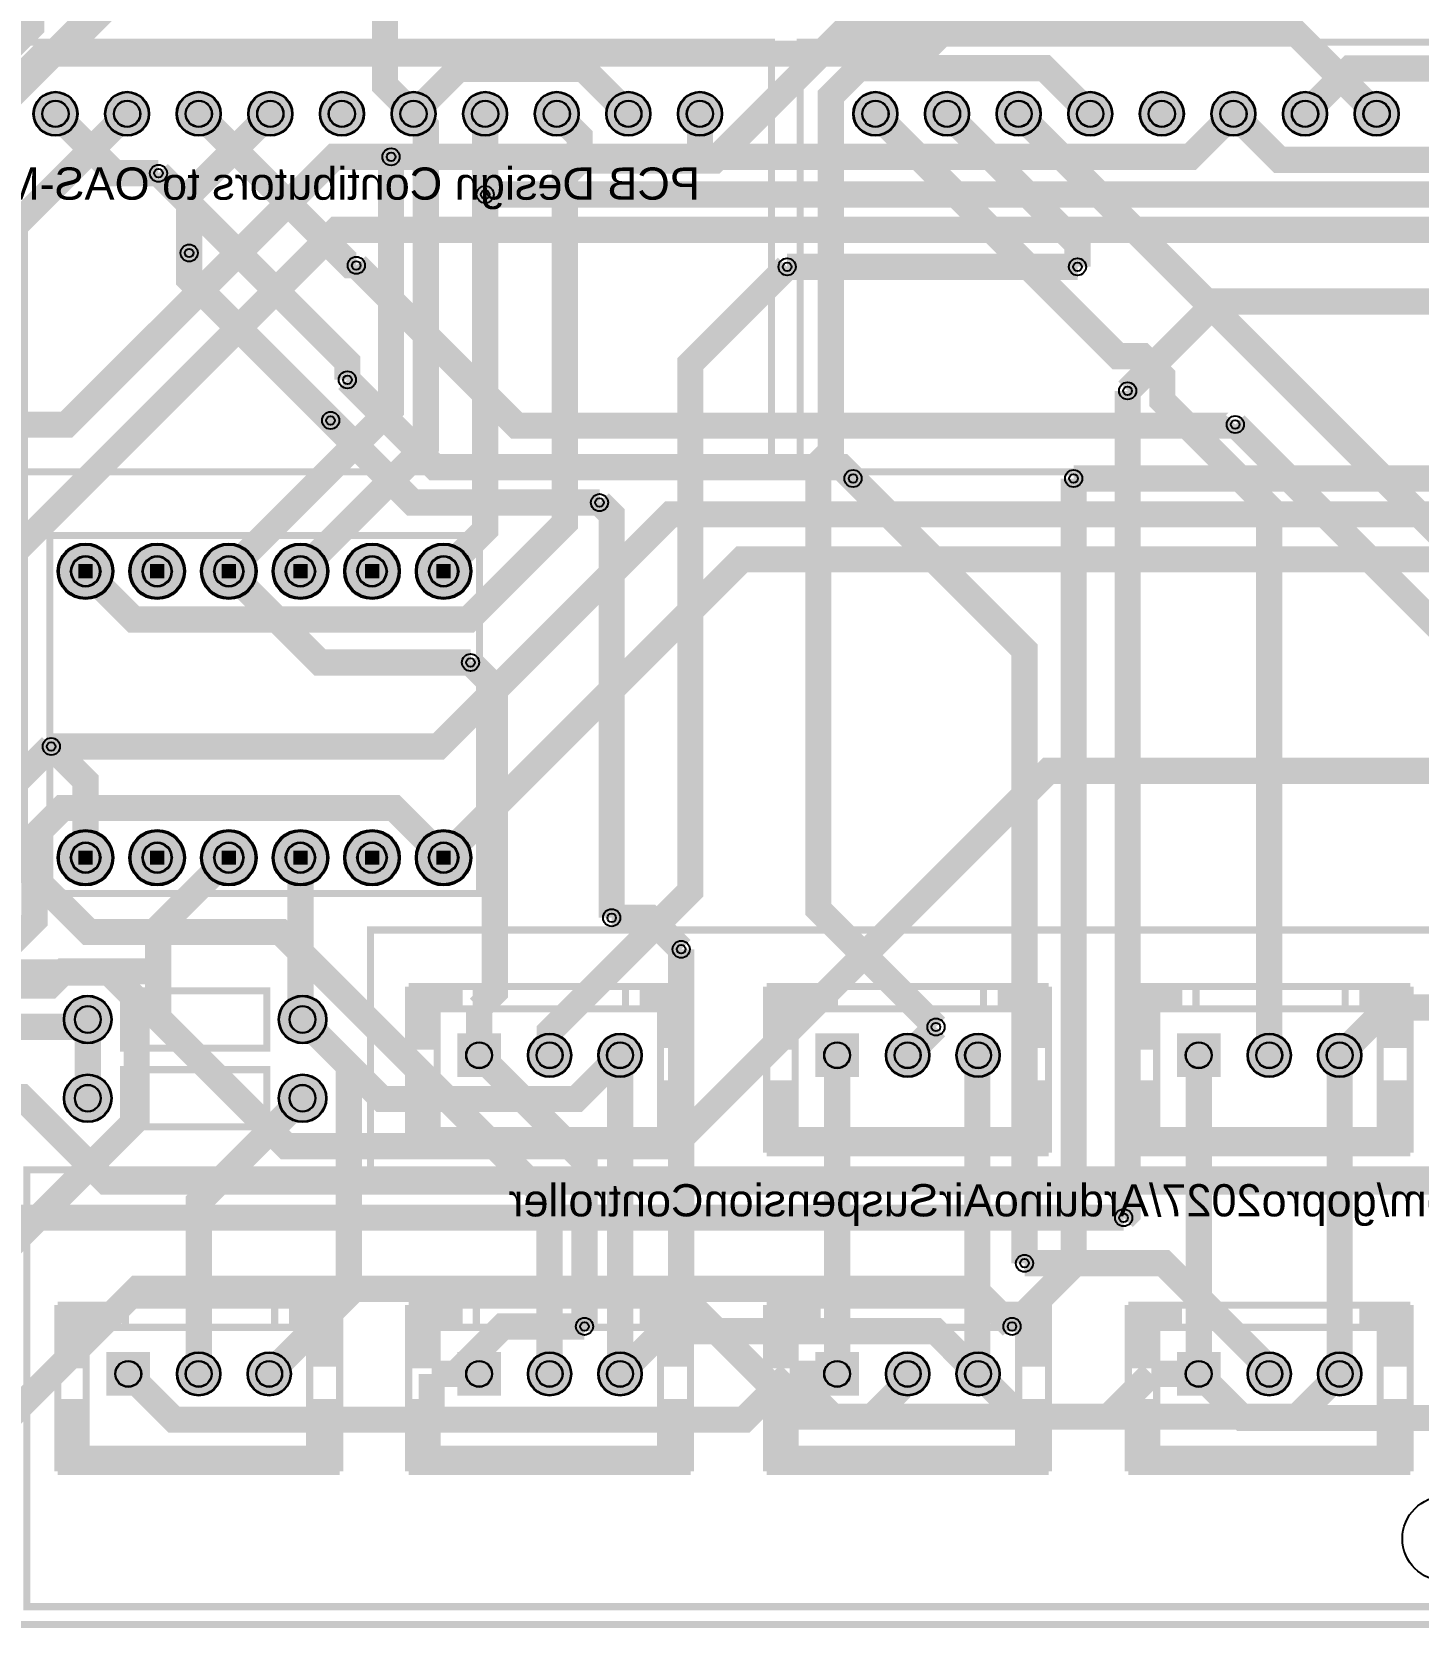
# Model space of a CAD drawing. Header units: millimetres. Extents: x -127 to 154, y 15 to 100.
# Drawn here: x 68.3 to 117.4, y 14.7 to 71.4 of the extents above; entities that cross this region are included whole.
import ezdxf

# ---------------------------------------------------------------- set-up
doc = ezdxf.new("R2010")
doc.units = ezdxf.units.MM
for name, color, linetype, true_color in [('BoardOutLine', 7, 'Continuous', 0xff00ff), ('BottomLayer', 7, 'Continuous', 0x0000ff), ('BottomSolderMaskLayer', 7, 'Continuous', 0xaa00ff), ('Document', 7, 'Continuous', 0xffffff), ('Hole', 7, 'Continuous', 0x222222), ('Multi-Layer', 7, 'Continuous', 0xc0c0c0), ('TopLayer', 7, 'Continuous', 0xff0000), ('TopSilkLayer', 7, 'Continuous', 0xffcc00), ('TopSolderMaskLayer', 7, 'Continuous', 0x800080)]:
    doc.layers.add(name, color=color, linetype=linetype, true_color=true_color)
doc.styles.get("Standard").update_dxf_attribs({"font": 'arial.ttf'})

msp = doc.modelspace()

# ---------------------------------------------------------------- hatches: boundary and pattern name
at = {"layer": 'BottomSolderMaskLayer'}
for points in [[(68.301, 68.453, 1), (69.876, 68.453, 1)], [(70.841, 68.453, 1), (72.416, 68.453, 1)], [(73.381, 68.453, 1), (74.956, 68.453, 1)], [(75.921, 68.453, 1), (77.496, 68.453, 1)], [(78.461, 68.453, 1), (80.036, 68.453, 1)], [(81.001, 68.453, 1), (82.576, 68.453, 1)], [(83.541, 68.453, 1), (85.116, 68.453, 1)], [(86.081, 68.453, 1), (87.656, 68.453, 1)], [(88.621, 68.453, 1), (90.196, 68.453, 1)], [(91.161, 68.453, 1), (92.736, 68.453, 1)], [(97.384, 68.453, 1), (98.959, 68.453, 1)], [(99.924, 68.453, 1), (101.499, 68.453, 1)], [(102.464, 68.453, 1), (104.039, 68.453, 1)], [(105.004, 68.453, 1), (106.579, 68.453, 1)], [(107.544, 68.453, 1), (109.119, 68.453, 1)], [(110.084, 68.453, 1), (111.659, 68.453, 1)], [(112.624, 68.453, 1), (114.199, 68.453, 1)], [(115.164, 68.453, 1), (116.739, 68.453, 1)], [(69.164, 52.223, 1), (71.146, 52.223, 1)], [(71.704, 52.223, 1), (73.686, 52.223, 1)], [(74.244, 52.223, 1), (76.226, 52.223, 1)], [(76.784, 52.223, 1), (78.766, 52.223, 1)], [(79.324, 52.223, 1), (81.306, 52.223, 1)], [(81.864, 52.223, 1), (83.846, 52.223, 1)], [(69.164, 42.062, 1), (71.146, 42.062, 1)], [(71.704, 42.062, 1), (73.686, 42.062, 1)], [(74.244, 42.062, 1), (76.226, 42.062, 1)], [(76.784, 42.062, 1), (78.766, 42.062, 1)], [(79.324, 42.062, 1), (81.306, 42.062, 1)], [(81.864, 42.062, 1), (83.846, 42.062, 1)], [(69.38, 36.322, 1), (71.082, 36.322, 1)], [(77, 36.322, 1), (78.702, 36.322, 1)], [(83.339, 35.827), (84.89, 35.827), (84.89, 34.277), (83.339, 34.277)], [(85.839, 35.052, 1), (87.39, 35.052, 1)], [(88.339, 35.052, 1), (89.89, 35.052, 1)], [(96.039, 35.827), (97.59, 35.827), (97.59, 34.277), (96.039, 34.277)], [(98.539, 35.052, 1), (100.09, 35.052, 1)], [(101.039, 35.052, 1), (102.59, 35.052, 1)], [(108.866, 35.827), (110.417, 35.827), (110.417, 34.277), (108.866, 34.277)], [(111.366, 35.052, 1), (112.917, 35.052, 1)], [(113.866, 35.052, 1), (115.417, 35.052, 1)], [(69.38, 33.528, 1), (71.082, 33.528, 1)], [(77, 33.528, 1), (78.702, 33.528, 1)], [(70.893, 24.524), (72.444, 24.524), (72.444, 22.974), (70.893, 22.974)], [(73.393, 23.749, 1), (74.944, 23.749, 1)], [(75.893, 23.749, 1), (77.444, 23.749, 1)], [(83.338, 24.524), (84.889, 24.524), (84.889, 22.974), (83.338, 22.974)], [(85.839, 23.749, 1), (87.389, 23.749, 1)], [(88.338, 23.749, 1), (89.889, 23.749, 1)], [(96.039, 24.524), (97.59, 24.524), (97.59, 22.974), (96.039, 22.974)], [(98.539, 23.749, 1), (100.09, 23.749, 1)], [(101.039, 23.749, 1), (102.59, 23.749, 1)], [(108.865, 24.524), (110.416, 24.524), (110.416, 22.974), (108.865, 22.974)], [(111.366, 23.749, 1), (112.916, 23.749, 1)], [(113.865, 23.749, 1), (115.416, 23.749, 1)]]:
    msp.add_hatch(color=256, dxfattribs=at).paths.add_polyline_path(points)
at = {"layer": 'Document'}
for points in [[(69.901, 51.969), (70.409, 51.969), (70.409, 52.477), (69.901, 52.477)], [(72.441, 51.969), (72.949, 51.969), (72.949, 52.477), (72.441, 52.477)], [(74.981, 51.969), (75.489, 51.969), (75.489, 52.477), (74.981, 52.477)], [(77.521, 51.969), (78.029, 51.969), (78.029, 52.477), (77.521, 52.477)], [(80.061, 51.969), (80.569, 51.969), (80.569, 52.477), (80.061, 52.477)], [(82.601, 51.969), (83.109, 51.969), (83.109, 52.477), (82.601, 52.477)], [(70.409, 42.317), (69.901, 42.317), (69.901, 41.809), (70.409, 41.809)], [(72.949, 42.317), (72.441, 42.317), (72.441, 41.809), (72.949, 41.809)], [(75.489, 42.317), (74.981, 42.317), (74.981, 41.809), (75.489, 41.809)], [(78.029, 42.317), (77.521, 42.317), (77.521, 41.809), (78.029, 41.809)], [(80.569, 42.317), (80.061, 42.317), (80.061, 41.809), (80.569, 41.809)], [(83.109, 42.317), (82.601, 42.317), (82.601, 41.809), (83.109, 41.809)], [(83.439, 37.465), (81.661, 37.465), (81.661, 35.433), (82.55, 35.433), (82.55, 36.703), (83.439, 36.703)], [(89.916, 37.465), (91.567, 37.465), (91.567, 35.433), (90.551, 35.433), (90.551, 36.703), (89.916, 36.703)], [(96.139, 37.465), (94.361, 37.465), (94.361, 35.433), (95.25, 35.433), (95.25, 36.703), (96.139, 36.703)], [(102.616, 37.465), (104.267, 37.465), (104.267, 35.433), (103.251, 35.433), (103.251, 36.703), (102.616, 36.703)], [(108.966, 37.465), (107.188, 37.465), (107.188, 35.433), (108.077, 35.433), (108.077, 36.703), (108.966, 36.703)], [(115.443, 37.465), (117.094, 37.465), (117.094, 35.433), (116.078, 35.433), (116.078, 36.703), (115.443, 36.703)], [(81.661, 34.163), (81.661, 31.623), (91.567, 31.623), (91.567, 34.163), (90.551, 34.163), (90.551, 32.385), (82.677, 32.385), (82.677, 34.163)], [(94.361, 34.163), (94.361, 31.623), (104.267, 31.623), (104.267, 34.163), (103.251, 34.163), (103.251, 32.385), (95.377, 32.385), (95.377, 34.163)], [(107.188, 34.163), (107.188, 31.623), (117.094, 31.623), (117.094, 34.163), (116.078, 34.163), (116.078, 32.385), (108.204, 32.385), (108.204, 34.163)], [(70.993, 26.162), (69.215, 26.162), (69.215, 24.13), (70.104, 24.13), (70.104, 25.4), (70.993, 25.4)], [(77.47, 26.162), (79.121, 26.162), (79.121, 24.13), (78.105, 24.13), (78.105, 25.4), (77.47, 25.4)], [(83.439, 26.162), (81.661, 26.162), (81.661, 24.13), (82.55, 24.13), (82.55, 25.4), (83.439, 25.4)], [(89.916, 26.162), (91.567, 26.162), (91.567, 24.13), (90.551, 24.13), (90.551, 25.4), (89.916, 25.4)], [(96.139, 26.162), (94.361, 26.162), (94.361, 24.13), (95.25, 24.13), (95.25, 25.4), (96.139, 25.4)], [(102.616, 26.162), (104.267, 26.162), (104.267, 24.13), (103.251, 24.13), (103.251, 25.4), (102.616, 25.4)], [(108.966, 26.162), (107.188, 26.162), (107.188, 24.13), (108.077, 24.13), (108.077, 25.4), (108.966, 25.4)], [(115.443, 26.162), (117.094, 26.162), (117.094, 24.13), (116.078, 24.13), (116.078, 25.4), (115.443, 25.4)], [(69.215, 22.86), (69.215, 20.32), (79.121, 20.32), (79.121, 22.86), (78.105, 22.86), (78.105, 21.082), (70.231, 21.082), (70.231, 22.86)], [(81.661, 22.86), (81.661, 20.32), (91.567, 20.32), (91.567, 22.86), (90.551, 22.86), (90.551, 21.082), (82.677, 21.082), (82.677, 22.86)], [(94.361, 22.86), (94.361, 20.32), (104.267, 20.32), (104.267, 22.86), (103.251, 22.86), (103.251, 21.082), (95.377, 21.082), (95.377, 22.86)], [(107.188, 22.86), (107.188, 20.32), (117.094, 20.32), (117.094, 22.86), (116.078, 22.86), (116.078, 21.082), (108.204, 21.082), (108.204, 22.86)]]:
    msp.add_hatch(color=256, dxfattribs=at).paths.add_polyline_path(points)
at = {"layer": 'Multi-Layer'}
for points in [[(68.326, 68.453, 1), (69.85, 68.453, 1)], [(70.866, 68.453, 1), (72.39, 68.453, 1)], [(73.406, 68.453, 1), (74.93, 68.453, 1)], [(75.946, 68.453, 1), (77.47, 68.453, 1)], [(78.486, 68.453, 1), (80.01, 68.453, 1)], [(81.026, 68.453, 1), (82.55, 68.453, 1)], [(83.566, 68.453, 1), (85.09, 68.453, 1)], [(86.106, 68.453, 1), (87.63, 68.453, 1)], [(88.646, 68.453, 1), (90.17, 68.453, 1)], [(91.186, 68.453, 1), (92.71, 68.453, 1)], [(97.409, 68.453, 1), (98.933, 68.453, 1)], [(99.949, 68.453, 1), (101.473, 68.453, 1)], [(102.489, 68.453, 1), (104.013, 68.453, 1)], [(105.029, 68.453, 1), (106.553, 68.453, 1)], [(107.569, 68.453, 1), (109.093, 68.453, 1)], [(110.109, 68.453, 1), (111.633, 68.453, 1)], [(112.649, 68.453, 1), (114.173, 68.453, 1)], [(115.189, 68.453, 1), (116.713, 68.453, 1)], [(69.215, 52.223, 1), (71.095, 52.223, 1)], [(71.755, 52.223, 1), (73.635, 52.223, 1)], [(74.295, 52.223, 1), (76.175, 52.223, 1)], [(76.835, 52.223, 1), (78.715, 52.223, 1)], [(79.375, 52.223, 1), (81.255, 52.223, 1)], [(81.915, 52.223, 1), (83.795, 52.223, 1)], [(69.215, 42.062, 1), (71.095, 42.062, 1)], [(71.755, 42.062, 1), (73.635, 42.062, 1)], [(74.295, 42.062, 1), (76.175, 42.062, 1)], [(76.835, 42.062, 1), (78.715, 42.062, 1)], [(79.375, 42.062, 1), (81.255, 42.062, 1)], [(81.915, 42.062, 1), (83.795, 42.062, 1)], [(69.406, 36.322, 1), (71.057, 36.322, 1)], [(77.026, 36.322, 1), (78.677, 36.322, 1)], [(83.364, 35.802), (84.864, 35.802), (84.864, 34.302), (83.364, 34.302)], [(85.864, 35.052, 1), (87.364, 35.052, 1)], [(88.364, 35.052, 1), (89.864, 35.052, 1)], [(96.064, 35.802), (97.564, 35.802), (97.564, 34.302), (96.064, 34.302)], [(98.564, 35.052, 1), (100.064, 35.052, 1)], [(101.064, 35.052, 1), (102.564, 35.052, 1)], [(108.891, 35.802), (110.391, 35.802), (110.391, 34.302), (108.891, 34.302)], [(111.391, 35.052, 1), (112.891, 35.052, 1)], [(113.891, 35.052, 1), (115.391, 35.052, 1)], [(69.406, 33.528, 1), (71.057, 33.528, 1)], [(77.026, 33.528, 1), (78.677, 33.528, 1)], [(70.918, 24.499), (72.418, 24.499), (72.418, 22.999), (70.918, 22.999)], [(73.418, 23.749, 1), (74.918, 23.749, 1)], [(75.918, 23.749, 1), (77.418, 23.749, 1)], [(83.364, 24.499), (84.864, 24.499), (84.864, 22.999), (83.364, 22.999)], [(85.864, 23.749, 1), (87.364, 23.749, 1)], [(88.364, 23.749, 1), (89.864, 23.749, 1)], [(96.064, 24.499), (97.564, 24.499), (97.564, 22.999), (96.064, 22.999)], [(98.564, 23.749, 1), (100.064, 23.749, 1)], [(101.064, 23.749, 1), (102.564, 23.749, 1)], [(108.891, 24.499), (110.391, 24.499), (110.391, 22.999), (108.891, 22.999)], [(111.391, 23.749, 1), (112.891, 23.749, 1)], [(113.891, 23.749, 1), (115.391, 23.749, 1)]]:
    msp.add_hatch(color=256, dxfattribs=at).paths.add_polyline_path(points)
at = {"layer": 'TopSolderMaskLayer'}
for points in [[(68.301, 68.453, 1), (69.876, 68.453, 1)], [(70.841, 68.453, 1), (72.416, 68.453, 1)], [(73.381, 68.453, 1), (74.956, 68.453, 1)], [(75.921, 68.453, 1), (77.496, 68.453, 1)], [(78.461, 68.453, 1), (80.036, 68.453, 1)], [(81.001, 68.453, 1), (82.576, 68.453, 1)], [(83.541, 68.453, 1), (85.116, 68.453, 1)], [(86.081, 68.453, 1), (87.656, 68.453, 1)], [(88.621, 68.453, 1), (90.196, 68.453, 1)], [(91.161, 68.453, 1), (92.736, 68.453, 1)], [(97.384, 68.453, 1), (98.959, 68.453, 1)], [(99.924, 68.453, 1), (101.499, 68.453, 1)], [(102.464, 68.453, 1), (104.039, 68.453, 1)], [(105.004, 68.453, 1), (106.579, 68.453, 1)], [(107.544, 68.453, 1), (109.119, 68.453, 1)], [(110.084, 68.453, 1), (111.659, 68.453, 1)], [(112.624, 68.453, 1), (114.199, 68.453, 1)], [(115.164, 68.453, 1), (116.739, 68.453, 1)], [(69.164, 52.223, 1), (71.146, 52.223, 1)], [(71.704, 52.223, 1), (73.686, 52.223, 1)], [(74.244, 52.223, 1), (76.226, 52.223, 1)], [(76.784, 52.223, 1), (78.766, 52.223, 1)], [(79.324, 52.223, 1), (81.306, 52.223, 1)], [(81.864, 52.223, 1), (83.846, 52.223, 1)], [(69.164, 42.062, 1), (71.146, 42.062, 1)], [(71.704, 42.062, 1), (73.686, 42.062, 1)], [(74.244, 42.062, 1), (76.226, 42.062, 1)], [(76.784, 42.062, 1), (78.766, 42.062, 1)], [(79.324, 42.062, 1), (81.306, 42.062, 1)], [(81.864, 42.062, 1), (83.846, 42.062, 1)], [(69.38, 36.322, 1), (71.082, 36.322, 1)], [(77, 36.322, 1), (78.702, 36.322, 1)], [(83.339, 35.827), (84.89, 35.827), (84.89, 34.277), (83.339, 34.277)], [(85.839, 35.052, 1), (87.39, 35.052, 1)], [(88.339, 35.052, 1), (89.89, 35.052, 1)], [(96.039, 35.827), (97.59, 35.827), (97.59, 34.277), (96.039, 34.277)], [(98.539, 35.052, 1), (100.09, 35.052, 1)], [(101.039, 35.052, 1), (102.59, 35.052, 1)], [(108.866, 35.827), (110.417, 35.827), (110.417, 34.277), (108.866, 34.277)], [(111.366, 35.052, 1), (112.917, 35.052, 1)], [(113.866, 35.052, 1), (115.417, 35.052, 1)], [(69.38, 33.528, 1), (71.082, 33.528, 1)], [(77, 33.528, 1), (78.702, 33.528, 1)], [(70.893, 24.524), (72.444, 24.524), (72.444, 22.974), (70.893, 22.974)], [(73.393, 23.749, 1), (74.944, 23.749, 1)], [(75.893, 23.749, 1), (77.444, 23.749, 1)], [(83.338, 24.524), (84.889, 24.524), (84.889, 22.974), (83.338, 22.974)], [(85.839, 23.749, 1), (87.389, 23.749, 1)], [(88.338, 23.749, 1), (89.889, 23.749, 1)], [(96.039, 24.524), (97.59, 24.524), (97.59, 22.974), (96.039, 22.974)], [(98.539, 23.749, 1), (100.09, 23.749, 1)], [(101.039, 23.749, 1), (102.59, 23.749, 1)], [(108.865, 24.524), (110.416, 24.524), (110.416, 22.974), (108.865, 22.974)], [(111.366, 23.749, 1), (112.916, 23.749, 1)], [(113.865, 23.749, 1), (115.416, 23.749, 1)]]:
    msp.add_hatch(color=256, dxfattribs=at).paths.add_polyline_path(points)

# ---------------------------------------------------------------- linework, layer by layer
at = {"layer": 'BoardOutLine', "const_width": 0.254}
msp.add_lwpolyline([(125.73, 14.859), (18.23, 14.859)], dxfattribs=at)
at = {"layer": 'BottomLayer', "const_width": 0.93}
for points in [[(63.244, 51.851), (63.244, 66.558), (68.23, 71.545), (68.23, 80.476), (70.306, 82.551), (92.569, 82.551), (99.492, 75.629), (103.092, 75.629)], [(73.66, 80.899), (73.66, 74.978), (70.089, 71.407), (69.835, 71.407), (64.834, 66.406), (64.834, 39.831), (66.675, 37.989)], [(77.47, 77.597), (80.777, 74.29), (80.777, 69.464), (81.788, 68.453)], [(115.951, 68.453), (113.103, 71.301), (96.958, 71.301), (92.449, 66.792), (87.682, 66.792)], [(89.408, 68.453), (87.811, 70.051), (83.386, 70.051), (81.788, 68.453)], [(105.791, 68.453), (104.175, 70.069), (97.584, 70.069), (96.588, 69.073), (96.588, 56.466), (96.146, 56.024), (96.146, 40.229), (100.319, 36.056)], [(86.614, 23.749), (86.614, 29.876), (77.065, 39.425), (70.27, 39.425), (67.652, 42.043), (67.652, 64.477), (71.628, 68.453)], [(74.168, 68.453), (79.545, 63.076), (79.758, 63.076)], [(77.775, 52.223), (82.221, 56.669), (82.221, 68.02), (81.788, 68.453)], [(84.328, 68.453), (84.328, 65.591)], [(86.868, 68.453), (87.682, 67.64), (87.682, 66.792)], [(112.142, 35.052), (112.142, 54.483), (108.35, 58.275), (108.35, 59.133), (107.628, 59.855), (106.77, 59.855), (98.171, 68.453)], [(100.711, 68.453), (105.341, 63.823), (105.341, 63.025)], [(103.251, 68.453), (124.46, 47.245), (124.46, 35.307), (124.715, 35.052)], [(75.235, 52.223), (80.99, 57.977), (80.99, 66.924)], [(87.682, 66.792), (87.154, 66.264), (87.154, 53.935), (83.728, 50.509), (71.869, 50.509), (70.155, 52.223)], [(79.441, 59.016), (79.441, 59.644), (72.741, 66.343)], [(84.328, 65.591), (84.328, 53.696), (82.855, 52.223)], [(73.828, 63.515), (73.828, 62.593), (78.846, 57.575)], [(95.039, 63.025), (91.607, 59.593), (91.607, 40.882), (86.615, 35.89), (86.615, 35.052)], [(107.118, 58.623), (107.118, 29.432), (106.976, 29.29)], [(124.715, 23.749), (124.715, 23.398), (123.416, 22.099), (121.101, 22.099), (120.698, 22.502), (120.698, 47.669), (110.937, 57.429)], [(97.377, 55.514), (103.461, 49.43), (103.461, 27.674)], [(105.203, 55.514), (105.203, 27.621), (103.017, 25.434)], [(88.385, 54.66), (88.816, 54.229), (88.816, 39.932)], [(83.809, 48.989), (84.672, 48.126), (84.672, 37.291), (84.114, 36.733)], [(68.938, 46.005), (70.155, 44.788), (70.155, 42.063)], [(91.28, 38.813), (91.28, 26.527), (95.574, 22.232), (98.064, 22.232), (99.315, 23.482), (99.315, 23.749)], [(66.675, 37.989), (70.998, 37.989), (71.967, 37.02), (71.967, 32.783), (62.23, 23.046), (62.23, 20.32)], [(84.114, 35.052), (84.114, 36.733)], [(70.231, 36.322), (70.231, 33.528)], [(76.668, 23.749), (79.496, 26.577), (79.496, 34.677), (77.851, 36.322)], [(87.852, 25.434), (87.852, 31.315), (84.114, 35.052)], [(89.114, 23.749), (89.114, 23.75), (89.114, 35.052)], [(96.814, 23.749), (96.814, 35.052)], [(101.814, 35.052), (101.785, 35.023), (101.785, 23.779), (101.814, 23.749)], [(109.641, 35.052), (109.641, 33.371)], [(114.641, 35.052), (114.641, 23.75), (114.641, 23.749)], [(74.169, 23.749), (74.169, 29.845), (77.851, 33.528)], [(109.641, 33.371), (109.641, 33.371), (109.641, 23.749)], [(114.641, 23.749), (113.124, 22.232), (103.331, 22.232), (101.814, 23.749)]]:
    msp.add_lwpolyline(points, dxfattribs=at)
at = {"layer": 'BottomSolderMaskLayer'}
for points in [[(69.619, 52.22), (69.619, 52.225)], [(70.69, 52.22), (70.69, 52.225)], [(72.159, 52.22), (72.159, 52.225)], [(73.23, 52.22), (73.23, 52.225)], [(74.699, 52.22), (74.699, 52.225)], [(75.77, 52.22), (75.77, 52.225)], [(77.239, 52.22), (77.239, 52.225)], [(78.31, 52.22), (78.31, 52.225)], [(79.78, 52.22), (79.78, 52.225)], [(80.85, 52.22), (80.85, 52.225)], [(82.32, 52.22), (82.32, 52.225)], [(83.39, 52.22), (83.39, 52.225)], [(69.619, 42.065), (69.619, 42.06)], [(70.69, 42.065), (70.69, 42.06)], [(72.159, 42.065), (72.159, 42.06)], [(73.23, 42.065), (73.23, 42.06)], [(74.699, 42.065), (74.699, 42.06)], [(75.77, 42.065), (75.77, 42.06)], [(77.239, 42.065), (77.239, 42.06)], [(78.31, 42.065), (78.31, 42.06)], [(79.78, 42.065), (79.78, 42.06)], [(80.85, 42.065), (80.85, 42.06)], [(82.32, 42.065), (82.32, 42.06)], [(83.39, 42.065), (83.39, 42.06)], [(70.229, 36.793), (70.234, 36.793)], [(77.849, 36.793), (77.854, 36.793)], [(70.229, 35.851), (70.234, 35.851)], [(77.849, 35.851), (77.854, 35.851)], [(70.234, 33.999), (70.229, 33.999)], [(77.854, 33.999), (77.849, 33.999)], [(70.234, 33.057), (70.229, 33.057)], [(77.854, 33.057), (77.849, 33.057)]]:
    msp.add_lwpolyline(points, close=True, dxfattribs=at)
for centre, radius in [((69.088, 68.453), 0.787), ((71.628, 68.453), 0.787), ((74.168, 68.453), 0.787), ((76.708, 68.453), 0.787), ((79.248, 68.453), 0.787), ((81.788, 68.453), 0.787), ((84.328, 68.453), 0.787), ((86.868, 68.453), 0.787), ((89.408, 68.453), 0.787), ((91.948, 68.453), 0.787), ((98.171, 68.453), 0.787), ((100.711, 68.453), 0.787), ((103.251, 68.453), 0.787), ((105.791, 68.453), 0.787), ((108.331, 68.453), 0.787), ((110.871, 68.453), 0.787), ((113.411, 68.453), 0.787), ((115.951, 68.453), 0.787), ((69.088, 68.453), 0.472), ((71.628, 68.453), 0.472), ((74.168, 68.453), 0.472), ((76.708, 68.453), 0.472), ((79.248, 68.453), 0.472), ((81.788, 68.453), 0.472), ((84.328, 68.453), 0.472), ((86.868, 68.453), 0.472), ((89.408, 68.453), 0.472), ((91.948, 68.453), 0.472), ((98.171, 68.453), 0.472), ((100.711, 68.453), 0.472), ((103.251, 68.453), 0.472), ((105.791, 68.453), 0.472), ((108.331, 68.453), 0.472), ((110.871, 68.453), 0.472), ((113.411, 68.453), 0.472), ((115.951, 68.453), 0.472), ((70.155, 52.223), 0.991), ((72.695, 52.223), 0.991), ((75.235, 52.223), 0.991), ((77.775, 52.223), 0.991), ((80.315, 52.223), 0.991), ((82.855, 52.223), 0.991), ((70.155, 42.062), 0.991), ((72.695, 42.062), 0.991), ((75.235, 42.062), 0.991), ((77.775, 42.062), 0.991), ((80.315, 42.062), 0.991), ((82.855, 42.062), 0.991), ((70.231, 36.322), 0.851), ((77.851, 36.322), 0.851), ((86.614, 35.052), 0.775), ((89.114, 35.052), 0.775), ((99.314, 35.052), 0.775), ((101.814, 35.052), 0.775), ((112.141, 35.052), 0.775), ((114.641, 35.052), 0.775), ((84.114, 35.052), 0.465), ((86.614, 35.052), 0.465), ((89.114, 35.052), 0.465), ((96.814, 35.052), 0.465), ((99.314, 35.052), 0.465), ((101.814, 35.052), 0.465), ((109.641, 35.052), 0.465), ((112.141, 35.052), 0.465), ((114.641, 35.052), 0.465), ((70.231, 33.528), 0.851), ((77.851, 33.528), 0.851), ((74.168, 23.749), 0.775), ((76.668, 23.749), 0.775), ((86.614, 23.749), 0.775), ((89.114, 23.749), 0.775), ((99.314, 23.749), 0.775), ((101.814, 23.749), 0.775), ((112.141, 23.749), 0.775), ((114.641, 23.749), 0.775), ((71.668, 23.749), 0.465), ((74.168, 23.749), 0.465), ((76.668, 23.749), 0.465), ((84.114, 23.749), 0.465), ((86.614, 23.749), 0.465), ((89.114, 23.749), 0.465), ((96.814, 23.749), 0.465), ((99.314, 23.749), 0.465), ((101.814, 23.749), 0.465), ((109.641, 23.749), 0.465), ((112.141, 23.749), 0.465), ((114.641, 23.749), 0.465)]:
    msp.add_circle(centre, radius, dxfattribs=at)
for centre, radius, start, end in [((70.155, 52.225), 0.535, 360, 540), ((72.695, 52.225), 0.535, 360, 540), ((75.235, 52.225), 0.535, 360, 540), ((77.775, 52.225), 0.535, 360, 540), ((80.315, 52.225), 0.535, 360, 540), ((82.855, 52.225), 0.535, 360, 540), ((70.155, 52.22), 0.535, 540, 360), ((72.695, 52.22), 0.535, 540, 360), ((75.235, 52.22), 0.535, 540, 360), ((77.775, 52.22), 0.535, 540, 360), ((80.315, 52.22), 0.535, 540, 360), ((82.855, 52.22), 0.535, 540, 360), ((70.155, 42.065), 0.535, 360, 180), ((72.695, 42.065), 0.535, 360, 180), ((75.235, 42.065), 0.535, 360, 180), ((77.775, 42.065), 0.535, 360, 180), ((80.315, 42.065), 0.535, 360, 180), ((82.855, 42.065), 0.535, 360, 180), ((70.155, 42.06), 0.535, 180, 360), ((72.695, 42.06), 0.535, 180, 360), ((75.235, 42.06), 0.535, 180, 360), ((77.775, 42.06), 0.535, 180, 360), ((80.315, 42.06), 0.535, 180, 360), ((82.855, 42.06), 0.535, 180, 360), ((70.229, 36.322), 0.471, 450, 270), ((70.234, 36.322), 0.471, 270, 450), ((77.849, 36.322), 0.471, 450, 270), ((77.854, 36.322), 0.471, 270, 450), ((70.229, 33.528), 0.471, 90, 270), ((70.234, 33.528), 0.471, 270, 90), ((77.849, 33.528), 0.471, 90, 270), ((77.854, 33.528), 0.471, 270, 90)]:
    msp.add_arc(centre, radius, start, end, dxfattribs=at)
at = {"layer": 'Hole'}
for centre in [(80.99, 66.924), (72.741, 66.343), (84.328, 65.591), (73.828, 63.515), (79.758, 63.076), (95.039, 63.025), (105.341, 63.025), (79.441, 59.016), (107.118, 58.623), (78.846, 57.575), (110.937, 57.429), (97.377, 55.514), (105.203, 55.514), (88.385, 54.66), (83.809, 48.989), (68.938, 46.005), (88.816, 39.932), (91.28, 38.813), (100.319, 36.056), (106.976, 29.29), (103.461, 27.674), (87.852, 25.434), (103.017, 25.434)]:
    msp.add_circle(centre, 0.153, dxfattribs=at)
at = {"layer": 'Multi-Layer'}
for points in [[(69.647, 52.22), (69.647, 52.225)], [(70.663, 52.22), (70.663, 52.225)], [(72.187, 52.22), (72.187, 52.225)], [(73.203, 52.22), (73.203, 52.225)], [(74.727, 52.22), (74.727, 52.225)], [(75.743, 52.22), (75.743, 52.225)], [(77.267, 52.22), (77.267, 52.225)], [(78.283, 52.22), (78.283, 52.225)], [(79.807, 52.22), (79.807, 52.225)], [(80.823, 52.22), (80.823, 52.225)], [(82.347, 52.22), (82.347, 52.225)], [(83.363, 52.22), (83.363, 52.225)], [(69.647, 42.065), (69.647, 42.06)], [(70.663, 42.065), (70.663, 42.06)], [(72.187, 42.065), (72.187, 42.06)], [(73.203, 42.065), (73.203, 42.06)], [(74.727, 42.065), (74.727, 42.06)], [(75.743, 42.065), (75.743, 42.06)], [(77.267, 42.065), (77.267, 42.06)], [(78.283, 42.065), (78.283, 42.06)], [(79.807, 42.065), (79.807, 42.06)], [(80.823, 42.065), (80.823, 42.06)], [(82.347, 42.065), (82.347, 42.06)], [(83.363, 42.065), (83.363, 42.06)], [(70.229, 36.779), (70.234, 36.779)], [(77.849, 36.779), (77.854, 36.779)], [(70.229, 35.865), (70.234, 35.865)], [(77.849, 35.865), (77.854, 35.865)], [(70.234, 33.985), (70.229, 33.985)], [(77.854, 33.985), (77.849, 33.985)], [(70.234, 33.071), (70.229, 33.071)], [(77.854, 33.071), (77.849, 33.071)]]:
    msp.add_lwpolyline(points, close=True, dxfattribs=at)
for centre, radius in [((69.088, 68.453), 0.762), ((71.628, 68.453), 0.762), ((74.168, 68.453), 0.762), ((76.708, 68.453), 0.762), ((79.248, 68.453), 0.762), ((81.788, 68.453), 0.762), ((84.328, 68.453), 0.762), ((86.868, 68.453), 0.762), ((89.408, 68.453), 0.762), ((91.948, 68.453), 0.762), ((98.171, 68.453), 0.762), ((100.711, 68.453), 0.762), ((103.251, 68.453), 0.762), ((105.791, 68.453), 0.762), ((108.331, 68.453), 0.762), ((110.871, 68.453), 0.762), ((113.411, 68.453), 0.762), ((115.951, 68.453), 0.762), ((69.088, 68.453), 0.457), ((71.628, 68.453), 0.457), ((74.168, 68.453), 0.457), ((76.708, 68.453), 0.457), ((79.248, 68.453), 0.457), ((81.788, 68.453), 0.457), ((84.328, 68.453), 0.457), ((86.868, 68.453), 0.457), ((89.408, 68.453), 0.457), ((91.948, 68.453), 0.457), ((98.171, 68.453), 0.457), ((100.711, 68.453), 0.457), ((103.251, 68.453), 0.457), ((105.791, 68.453), 0.457), ((108.331, 68.453), 0.457), ((110.871, 68.453), 0.457), ((113.411, 68.453), 0.457), ((115.951, 68.453), 0.457), ((80.99, 66.924), 0.305), ((72.741, 66.343), 0.305), ((84.328, 65.591), 0.305), ((73.828, 63.515), 0.305), ((79.758, 63.076), 0.305), ((95.039, 63.025), 0.305), ((105.341, 63.025), 0.305), ((79.441, 59.016), 0.305), ((107.118, 58.623), 0.305), ((78.846, 57.575), 0.305), ((110.937, 57.429), 0.305), ((97.377, 55.514), 0.305), ((105.203, 55.514), 0.305), ((88.385, 54.66), 0.305), ((70.155, 52.223), 0.94), ((72.695, 52.223), 0.94), ((75.235, 52.223), 0.94), ((77.775, 52.223), 0.94), ((80.315, 52.223), 0.94), ((82.855, 52.223), 0.94), ((83.809, 48.989), 0.305), ((68.938, 46.005), 0.305), ((70.155, 42.062), 0.94), ((72.695, 42.062), 0.94), ((75.235, 42.062), 0.94), ((77.775, 42.062), 0.94), ((80.315, 42.062), 0.94), ((82.855, 42.062), 0.94), ((88.816, 39.932), 0.305), ((91.28, 38.813), 0.305), ((70.231, 36.322), 0.826), ((77.851, 36.322), 0.826), ((100.319, 36.056), 0.305), ((86.614, 35.052), 0.75), ((89.114, 35.052), 0.75), ((99.314, 35.052), 0.75), ((101.814, 35.052), 0.75), ((112.141, 35.052), 0.75), ((114.641, 35.052), 0.75), ((84.114, 35.052), 0.45), ((86.614, 35.052), 0.45), ((89.114, 35.052), 0.45), ((96.814, 35.052), 0.45), ((99.314, 35.052), 0.45), ((101.814, 35.052), 0.45), ((109.641, 35.052), 0.45), ((112.141, 35.052), 0.45), ((114.641, 35.052), 0.45), ((70.231, 33.528), 0.826), ((77.851, 33.528), 0.826), ((106.976, 29.29), 0.305), ((103.461, 27.674), 0.305), ((87.852, 25.434), 0.305), ((103.017, 25.434), 0.305), ((74.168, 23.749), 0.75), ((76.668, 23.749), 0.75), ((86.614, 23.749), 0.75), ((89.114, 23.749), 0.75), ((99.314, 23.749), 0.75), ((101.814, 23.749), 0.75), ((112.141, 23.749), 0.75), ((114.641, 23.749), 0.75), ((71.668, 23.749), 0.45), ((74.168, 23.749), 0.45), ((76.668, 23.749), 0.45), ((84.114, 23.749), 0.45), ((86.614, 23.749), 0.45), ((89.114, 23.749), 0.45), ((96.814, 23.749), 0.45), ((99.314, 23.749), 0.45), ((101.814, 23.749), 0.45), ((109.641, 23.749), 0.45), ((112.141, 23.749), 0.45), ((114.641, 23.749), 0.45), ((118.364, 17.907), 1.5)]:
    msp.add_circle(centre, radius, dxfattribs=at)
for centre, radius, start, end in [((70.155, 52.225), 0.508, 360, 540), ((72.695, 52.225), 0.508, 360, 540), ((75.235, 52.225), 0.508, 360, 540), ((77.775, 52.225), 0.508, 360, 540), ((80.315, 52.225), 0.508, 360, 540), ((82.855, 52.225), 0.508, 360, 540), ((70.155, 52.22), 0.508, 540, 360), ((72.695, 52.22), 0.508, 540, 360), ((75.235, 52.22), 0.508, 540, 360), ((77.775, 52.22), 0.508, 540, 360), ((80.315, 52.22), 0.508, 540, 360), ((82.855, 52.22), 0.508, 540, 360), ((70.155, 42.065), 0.508, 360, 180), ((72.695, 42.065), 0.508, 360, 180), ((75.235, 42.065), 0.508, 360, 180), ((77.775, 42.065), 0.508, 360, 180), ((80.315, 42.065), 0.508, 360, 180), ((82.855, 42.065), 0.508, 360, 180), ((70.155, 42.06), 0.508, 180, 360), ((72.695, 42.06), 0.508, 180, 360), ((75.235, 42.06), 0.508, 180, 360), ((77.775, 42.06), 0.508, 180, 360), ((80.315, 42.06), 0.508, 180, 360), ((82.855, 42.06), 0.508, 180, 360), ((70.229, 36.322), 0.457, 450, 270), ((70.234, 36.322), 0.457, 270, 450), ((77.849, 36.322), 0.457, 450, 270), ((77.854, 36.322), 0.457, 270, 450), ((70.229, 33.528), 0.457, 90, 270), ((70.234, 33.528), 0.457, 270, 90), ((77.849, 33.528), 0.457, 90, 270), ((77.854, 33.528), 0.457, 270, 90)]:
    msp.add_arc(centre, radius, start, end, dxfattribs=at)
at = {"layer": 'TopLayer', "const_width": 0.93}
for points in [[(99.06, 80.899), (100.833, 82.672), (127.59, 82.672), (129.938, 80.324), (129.938, 64.145), (121.307, 55.514), (105.203, 55.514)], [(107.118, 58.623), (110.288, 61.793), (125.839, 61.793), (127.913, 63.867), (127.913, 64.837), (126.564, 66.186), (126.304, 66.186), (124.487, 68.003), (124.487, 69.195), (122.353, 71.329), (120.474, 71.329), (116.241, 75.562), (115.859, 75.562)], [(102.87, 73.66), (99.797, 70.587), (68.681, 70.587), (49.548, 51.454), (49.548, 50.056), (43.561, 44.069)], [(113.411, 68.453), (115.021, 70.063), (121.74, 70.063), (122.606, 69.196), (122.606, 67.781), (120.416, 65.591), (84.328, 65.591)], [(69.088, 68.453), (71.198, 66.343), (72.741, 66.343)], [(76.708, 68.453), (73.828, 65.573), (73.828, 63.515)], [(91.948, 66.924), (91.948, 68.453)], [(110.871, 68.453), (109.342, 66.924), (91.948, 66.924)], [(110.871, 68.453), (112.502, 66.823), (119.401, 66.823), (121.031, 68.453)], [(57.261, 57.425), (69.479, 57.425), (78.979, 66.924), (80.99, 66.924)], [(91.948, 66.924), (80.99, 66.924)], [(58.801, 44.069), (79.07, 64.337), (126.57, 64.337)], [(79.758, 63.076), (85.443, 57.391), (110.899, 57.391), (110.937, 57.429)], [(105.341, 63.025), (95.039, 63.025)], [(97.377, 55.514), (96.973, 55.918), (82.538, 55.918), (79.441, 59.016)], [(88.385, 54.66), (81.761, 54.66), (78.846, 57.575)], [(126.111, 50.145), (127.686, 51.72), (127.686, 53.242), (126.686, 54.243), (90.907, 54.243), (82.669, 46.005), (68.938, 46.005)], [(75.235, 52.223), (78.469, 48.989), (83.809, 48.989)], [(126.111, 52.645), (93.438, 52.645), (82.855, 42.063)], [(56.261, 44.069), (57.809, 42.522), (65.455, 42.522), (68.938, 46.005)], [(126.111, 45.145), (104.31, 45.145), (90.991, 31.826), (77.278, 31.826), (72.732, 36.373), (72.732, 38.032)], [(23.241, 44.069), (24.77, 42.54), (33.19, 42.54), (38.207, 37.523), (68.877, 37.523), (69.386, 38.032), (72.732, 38.032)], [(48.641, 44.069), (50.17, 42.54), (52.442, 42.54), (53.848, 41.134), (53.848, 39.724), (54.759, 38.814), (67.313, 38.814), (68.342, 39.842), (68.342, 42.827), (69.342, 43.827), (81.091, 43.827), (82.855, 42.063)], [(72.732, 38.032), (72.732, 39.559), (75.235, 42.063)], [(77.775, 42.063), (77.775, 36.398), (77.851, 36.322)], [(91.28, 38.813), (90.16, 39.932), (88.816, 39.932)], [(127.214, 35.052), (125.517, 36.749), (116.339, 36.749), (114.641, 35.052)], [(70.231, 36.322), (69.97, 36.061), (57.68, 36.061)], [(89.114, 35.052), (87.563, 33.501), (80.672, 33.501), (77.851, 36.322)], [(99.315, 35.052), (100.319, 36.056)], [(128.027, 30.574), (70.884, 30.574), (67.885, 33.573), (50.115, 33.573), (48.387, 31.845)], [(106.976, 29.29), (62.992, 29.29)], [(112.141, 23.749), (112.141, 23.933), (108.4, 27.674), (103.461, 27.674)], [(103.017, 25.434), (101.687, 26.764), (71.995, 26.764), (66.462, 21.231), (66.462, 19.41), (65.754, 18.702), (52.866, 18.702), (51.248, 20.32)], [(83.273, 23.749), (84.959, 25.434), (87.852, 25.434)], [(101.814, 23.749), (100.298, 25.266), (90.631, 25.266), (89.114, 23.749)], [(71.668, 23.749), (73.292, 22.125), (82.433, 22.125)], [(82.433, 22.125), (82.433, 23.749)], [(82.433, 22.125), (93.51, 22.125), (95.134, 23.749)], [(83.273, 23.749), (82.433, 23.749)], [(84.114, 23.749), (83.273, 23.749)], [(96.814, 23.749), (95.134, 23.749)], [(107.96, 23.749), (106.443, 22.232), (96.651, 22.232), (95.134, 23.749)], [(109.641, 23.749), (107.96, 23.749)], [(109.641, 23.749), (111.205, 22.185), (118.97, 22.185), (120.534, 23.749)]]:
    msp.add_lwpolyline(points, dxfattribs=at)
at = {"layer": 'TopSilkLayer', "const_width": 0.254}
for points in [[(94.488, 55.753), (66.421, 55.753), (66.421, 70.993), (94.488, 70.993), (94.488, 55.753)], [(123.571, 55.753), (95.504, 55.753), (95.504, 70.993), (123.571, 70.993), (123.571, 55.753)], [(68.885, 40.793), (84.125, 40.793), (84.125, 53.493), (68.885, 53.493), (68.885, 40.793)], [(80.264, 39.497), (130.429, 39.497), (130.429, 30.988), (80.264, 30.988), (80.264, 39.497)], [(76.581, 35.306), (71.501, 35.306), (71.501, 37.338), (76.581, 37.338), (76.581, 35.306)], [(82.624, 36.703), (90.551, 36.703), (90.551, 32.385), (82.624, 32.385), (82.624, 36.703)], [(95.324, 36.703), (103.251, 36.703), (103.251, 32.385), (95.324, 32.385), (95.324, 36.703)], [(108.151, 36.703), (116.078, 36.703), (116.078, 32.385), (108.151, 32.385), (108.151, 36.703)], [(71.501, 34.544), (76.581, 34.544), (76.581, 32.512), (71.501, 32.512), (71.501, 34.544)], [(68.072, 30.988), (130.429, 30.988), (130.429, 15.494), (68.072, 15.494), (68.072, 30.988)], [(70.178, 25.4), (78.105, 25.4), (78.105, 21.082), (70.178, 21.082), (70.178, 25.4)], [(82.624, 25.4), (90.551, 25.4), (90.551, 21.082), (82.624, 21.082), (82.624, 25.4)], [(95.324, 25.4), (103.251, 25.4), (103.251, 21.082), (95.324, 21.082), (95.324, 25.4)], [(108.151, 25.4), (116.078, 25.4), (116.078, 21.082), (108.151, 21.082), (108.151, 25.4)]]:
    msp.add_lwpolyline(points, close=True, dxfattribs=at)
for points in [[(81.614, 37.492), (91.614, 37.492)], [(81.614, 31.592), (81.614, 37.492)], [(83.399, 37.492), (83.399, 36.703)], [(84.015, 37.492), (84.015, 36.703)], [(89.306, 37.492), (89.306, 36.703)], [(89.941, 37.492), (89.941, 36.703)], [(91.614, 31.592), (91.614, 37.492)], [(94.314, 37.492), (104.314, 37.492)], [(94.314, 31.592), (94.314, 37.492)], [(96.099, 37.492), (96.099, 36.703)], [(96.715, 37.492), (96.715, 36.703)], [(102.006, 37.492), (102.006, 36.703)], [(102.641, 37.492), (102.641, 36.703)], [(104.314, 31.592), (104.314, 37.492)], [(107.141, 37.492), (117.141, 37.492)], [(107.141, 31.592), (107.141, 37.492)], [(108.926, 37.492), (108.926, 36.703)], [(109.542, 37.492), (109.542, 36.703)], [(114.833, 37.492), (114.833, 36.703)], [(115.468, 37.492), (115.468, 36.703)], [(117.141, 31.592), (117.141, 37.492)], [(81.614, 35.376), (82.617, 35.376)], [(90.611, 35.433), (91.614, 35.433)], [(94.314, 35.376), (95.317, 35.376)], [(103.311, 35.433), (104.314, 35.433)], [(107.141, 35.376), (108.144, 35.376)], [(116.138, 35.433), (117.141, 35.433)], [(81.614, 31.592), (91.614, 31.592)], [(94.314, 31.592), (104.314, 31.592)], [(107.141, 31.592), (117.141, 31.592)], [(69.168, 26.189), (79.168, 26.189)], [(69.168, 20.289), (69.168, 26.189)], [(70.953, 26.189), (70.953, 25.4)], [(71.569, 26.189), (71.569, 25.4)], [(76.86, 26.189), (76.86, 25.4)], [(77.495, 26.189), (77.495, 25.4)], [(79.168, 20.289), (79.168, 26.189)], [(81.614, 26.189), (91.614, 26.189)], [(81.614, 20.289), (81.614, 26.189)], [(83.398, 26.189), (83.398, 25.4)], [(84.015, 26.189), (84.015, 25.4)], [(89.305, 26.189), (89.305, 25.4)], [(89.94, 26.189), (89.94, 25.4)], [(91.614, 20.289), (91.614, 26.189)], [(94.314, 26.189), (104.314, 26.189)], [(94.314, 20.289), (94.314, 26.189)], [(96.099, 26.189), (96.099, 25.4)], [(96.715, 26.189), (96.715, 25.4)], [(102.006, 26.189), (102.006, 25.4)], [(102.641, 26.189), (102.641, 25.4)], [(104.314, 20.289), (104.314, 26.189)], [(107.141, 26.189), (117.141, 26.189)], [(107.141, 20.289), (107.141, 26.189)], [(108.925, 26.189), (108.925, 25.4)], [(109.542, 26.189), (109.542, 25.4)], [(114.833, 26.189), (114.833, 25.4)], [(115.468, 26.189), (115.468, 25.4)], [(117.141, 20.289), (117.141, 26.189)], [(69.168, 24.073), (70.171, 24.073)], [(78.165, 24.13), (79.168, 24.13)], [(81.614, 24.073), (82.617, 24.073)], [(90.611, 24.13), (91.614, 24.13)], [(94.314, 24.073), (95.317, 24.073)], [(103.311, 24.13), (104.314, 24.13)], [(107.141, 24.073), (108.144, 24.073)], [(116.138, 24.13), (117.141, 24.13)], [(69.168, 20.289), (79.168, 20.289)], [(81.614, 20.289), (91.614, 20.289)], [(94.314, 20.289), (104.314, 20.289)], [(107.141, 20.289), (117.141, 20.289)]]:
    msp.add_lwpolyline(points, dxfattribs=at)
at = {"layer": 'TopSolderMaskLayer'}
for points in [[(69.619, 52.22), (69.619, 52.225)], [(70.69, 52.22), (70.69, 52.225)], [(72.159, 52.22), (72.159, 52.225)], [(73.23, 52.22), (73.23, 52.225)], [(74.699, 52.22), (74.699, 52.225)], [(75.77, 52.22), (75.77, 52.225)], [(77.239, 52.22), (77.239, 52.225)], [(78.31, 52.22), (78.31, 52.225)], [(79.78, 52.22), (79.78, 52.225)], [(80.85, 52.22), (80.85, 52.225)], [(82.32, 52.22), (82.32, 52.225)], [(83.39, 52.22), (83.39, 52.225)], [(69.619, 42.065), (69.619, 42.06)], [(70.69, 42.065), (70.69, 42.06)], [(72.159, 42.065), (72.159, 42.06)], [(73.23, 42.065), (73.23, 42.06)], [(74.699, 42.065), (74.699, 42.06)], [(75.77, 42.065), (75.77, 42.06)], [(77.239, 42.065), (77.239, 42.06)], [(78.31, 42.065), (78.31, 42.06)], [(79.78, 42.065), (79.78, 42.06)], [(80.85, 42.065), (80.85, 42.06)], [(82.32, 42.065), (82.32, 42.06)], [(83.39, 42.065), (83.39, 42.06)], [(70.229, 36.793), (70.234, 36.793)], [(77.849, 36.793), (77.854, 36.793)], [(70.229, 35.851), (70.234, 35.851)], [(77.849, 35.851), (77.854, 35.851)], [(70.234, 33.999), (70.229, 33.999)], [(77.854, 33.999), (77.849, 33.999)], [(70.234, 33.057), (70.229, 33.057)], [(77.854, 33.057), (77.849, 33.057)]]:
    msp.add_lwpolyline(points, close=True, dxfattribs=at)
for centre, radius in [((69.088, 68.453), 0.787), ((71.628, 68.453), 0.787), ((74.168, 68.453), 0.787), ((76.708, 68.453), 0.787), ((79.248, 68.453), 0.787), ((81.788, 68.453), 0.787), ((84.328, 68.453), 0.787), ((86.868, 68.453), 0.787), ((89.408, 68.453), 0.787), ((91.948, 68.453), 0.787), ((98.171, 68.453), 0.787), ((100.711, 68.453), 0.787), ((103.251, 68.453), 0.787), ((105.791, 68.453), 0.787), ((108.331, 68.453), 0.787), ((110.871, 68.453), 0.787), ((113.411, 68.453), 0.787), ((115.951, 68.453), 0.787), ((69.088, 68.453), 0.472), ((71.628, 68.453), 0.472), ((74.168, 68.453), 0.472), ((76.708, 68.453), 0.472), ((79.248, 68.453), 0.472), ((81.788, 68.453), 0.472), ((84.328, 68.453), 0.472), ((86.868, 68.453), 0.472), ((89.408, 68.453), 0.472), ((91.948, 68.453), 0.472), ((98.171, 68.453), 0.472), ((100.711, 68.453), 0.472), ((103.251, 68.453), 0.472), ((105.791, 68.453), 0.472), ((108.331, 68.453), 0.472), ((110.871, 68.453), 0.472), ((113.411, 68.453), 0.472), ((115.951, 68.453), 0.472), ((70.155, 52.223), 0.991), ((72.695, 52.223), 0.991), ((75.235, 52.223), 0.991), ((77.775, 52.223), 0.991), ((80.315, 52.223), 0.991), ((82.855, 52.223), 0.991), ((70.155, 42.062), 0.991), ((72.695, 42.062), 0.991), ((75.235, 42.062), 0.991), ((77.775, 42.062), 0.991), ((80.315, 42.062), 0.991), ((82.855, 42.062), 0.991), ((70.231, 36.322), 0.851), ((77.851, 36.322), 0.851), ((86.614, 35.052), 0.775), ((89.114, 35.052), 0.775), ((99.314, 35.052), 0.775), ((101.814, 35.052), 0.775), ((112.141, 35.052), 0.775), ((114.641, 35.052), 0.775), ((84.114, 35.052), 0.465), ((86.614, 35.052), 0.465), ((89.114, 35.052), 0.465), ((96.814, 35.052), 0.465), ((99.314, 35.052), 0.465), ((101.814, 35.052), 0.465), ((109.641, 35.052), 0.465), ((112.141, 35.052), 0.465), ((114.641, 35.052), 0.465), ((70.231, 33.528), 0.851), ((77.851, 33.528), 0.851), ((74.168, 23.749), 0.775), ((76.668, 23.749), 0.775), ((86.614, 23.749), 0.775), ((89.114, 23.749), 0.775), ((99.314, 23.749), 0.775), ((101.814, 23.749), 0.775), ((112.141, 23.749), 0.775), ((114.641, 23.749), 0.775), ((71.668, 23.749), 0.465), ((74.168, 23.749), 0.465), ((76.668, 23.749), 0.465), ((84.114, 23.749), 0.465), ((86.614, 23.749), 0.465), ((89.114, 23.749), 0.465), ((96.814, 23.749), 0.465), ((99.314, 23.749), 0.465), ((101.814, 23.749), 0.465), ((109.641, 23.749), 0.465), ((112.141, 23.749), 0.465), ((114.641, 23.749), 0.465)]:
    msp.add_circle(centre, radius, dxfattribs=at)
for centre, radius, start, end in [((70.155, 52.225), 0.535, 360, 540), ((72.695, 52.225), 0.535, 360, 540), ((75.235, 52.225), 0.535, 360, 540), ((77.775, 52.225), 0.535, 360, 540), ((80.315, 52.225), 0.535, 360, 540), ((82.855, 52.225), 0.535, 360, 540), ((70.155, 52.22), 0.535, 540, 360), ((72.695, 52.22), 0.535, 540, 360), ((75.235, 52.22), 0.535, 540, 360), ((77.775, 52.22), 0.535, 540, 360), ((80.315, 52.22), 0.535, 540, 360), ((82.855, 52.22), 0.535, 540, 360), ((70.155, 42.065), 0.535, 360, 180), ((72.695, 42.065), 0.535, 360, 180), ((75.235, 42.065), 0.535, 360, 180), ((77.775, 42.065), 0.535, 360, 180), ((80.315, 42.065), 0.535, 360, 180), ((82.855, 42.065), 0.535, 360, 180), ((70.155, 42.06), 0.535, 180, 360), ((72.695, 42.06), 0.535, 180, 360), ((75.235, 42.06), 0.535, 180, 360), ((77.775, 42.06), 0.535, 180, 360), ((80.315, 42.06), 0.535, 180, 360), ((82.855, 42.06), 0.535, 180, 360), ((70.229, 36.322), 0.471, 450, 270), ((70.234, 36.322), 0.471, 270, 450), ((77.849, 36.322), 0.471, 450, 270), ((77.854, 36.322), 0.471, 270, 450), ((70.229, 33.528), 0.471, 90, 270), ((70.234, 33.528), 0.471, 270, 90), ((77.849, 33.528), 0.471, 90, 270), ((77.854, 33.528), 0.471, 270, 90)]:
    msp.add_arc(centre, radius, start, end, dxfattribs=at)

# ---------------------------------------------------------------- texts
at = {"layer": 'BottomSilkLayer', "text_generation_flag": 2}
for s, p in [('PCB Design Contibutors to OAS-Man:\\nPaspartuu - esp32 board design\\nAJBugMan - nano board design\\ngopro_2027 - nano & esp32 board design\\nPsychePone - information\\nslewedsilver - information', (91.948, 65.405)), ('github.com/gopro2027/ArduinoAirSuspensionController', (124.206, 29.337))]:
    msp.add_text(s, height=1.143, dxfattribs=at).set_placement(p)

doc.saveas('drawing.dxf')
